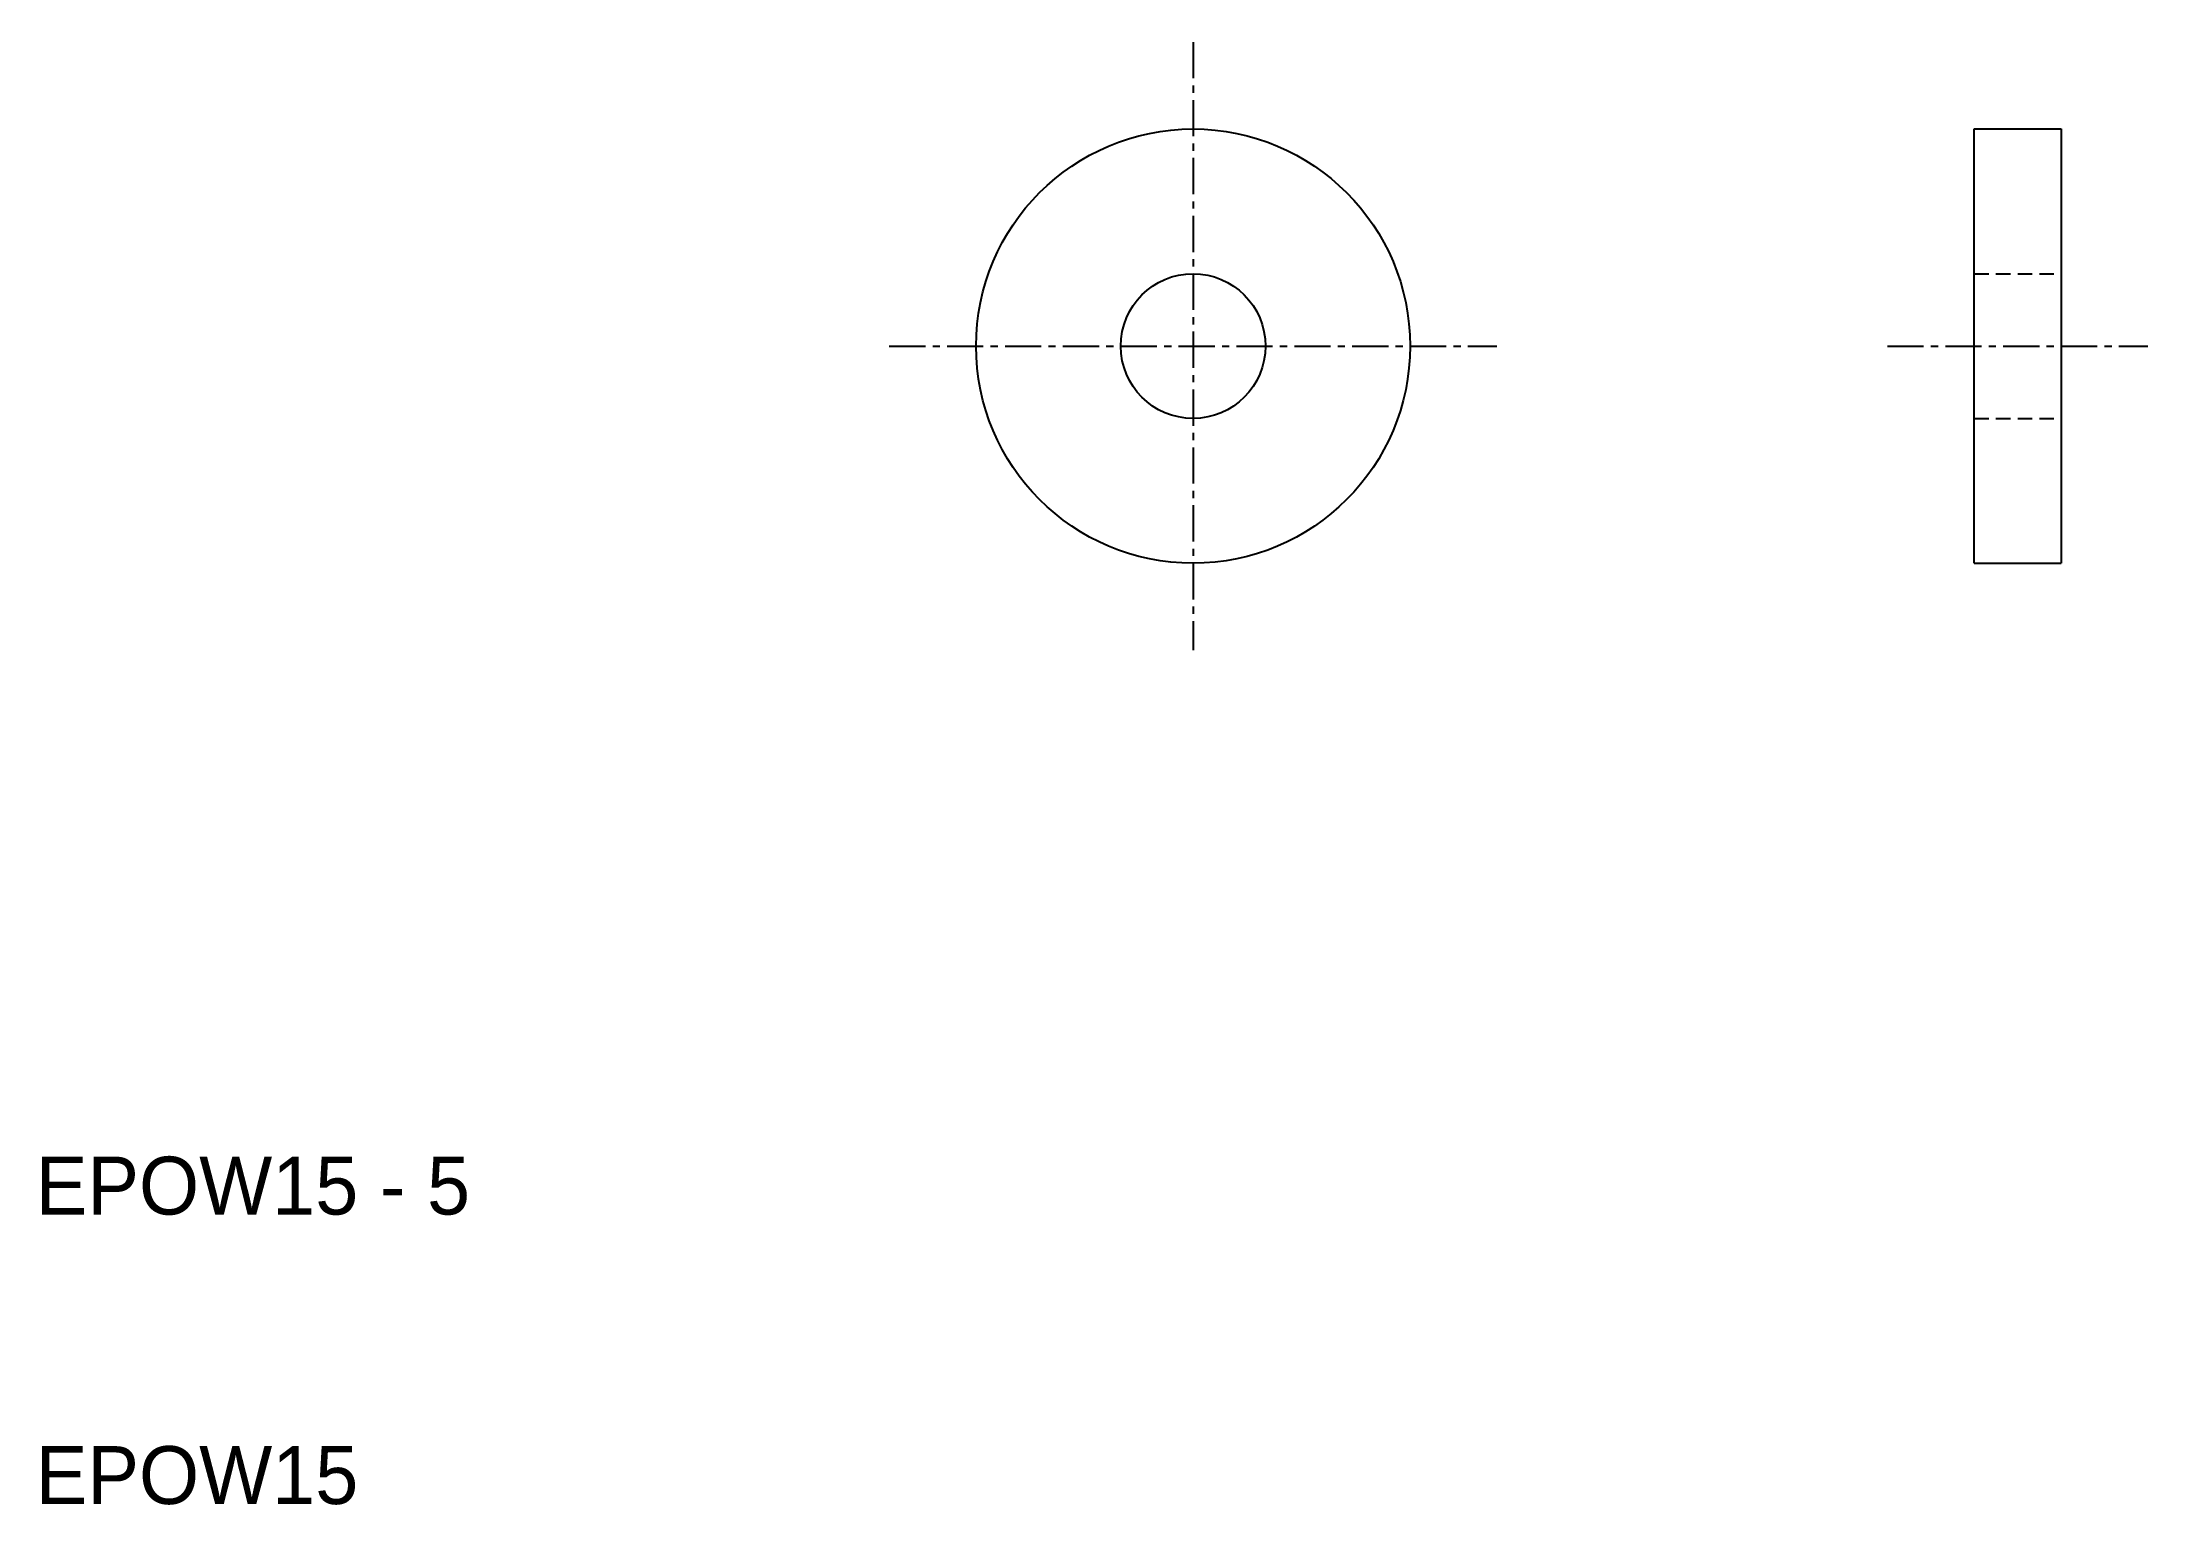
# Model space of a CAD drawing. Extents: x 10.2 to 83, y 10 to 60.5.
import ezdxf

# ---------------------------------------------------------------- set-up
doc = ezdxf.new("R2010")
doc.units = 0
doc.linetypes.add('CENTER', pattern=[2, 1.25, -0.25, 0.25, -0.25])
doc.linetypes.add('DASHED', pattern=[0.75, 0.5, -0.25])
doc.layers.get('0').update_dxf_attribs({"linetype": 'CONTINUOUS'})
doc.layers.add('CENTER', color=1, linetype='CENTER')

msp = doc.modelspace()

# ---------------------------------------------------------------- linework, layer by layer
at = {"color": 7, "linetype": 'CONTINUOUS'}
for p, q in [((77, 57.5), (80, 57.5)), ((77, 42.5), (77, 57.5)), ((80, 57.5), (80, 42.5)), ((77, 42.5), (80, 42.5))]:
    msp.add_line(p, q, dxfattribs=at)
at = {"color": 3, "linetype": 'DASHED'}
for p, q in [((77, 52.5), (80, 52.5)), ((77, 47.5), (80, 47.5))]:
    msp.add_line(p, q, dxfattribs=at)
at = {"color": 7, "linetype": 'CONTINUOUS'}
for radius in [7.5, 2.5]:
    msp.add_circle((50, 50), radius, dxfattribs=at)
at = {"layer": 'CENTER', "color": 1, "linetype": 'CENTER'}
for p, q in [((50, 60.5), (50, 39.5)), ((39.5, 50), (60.5, 50)), ((74, 50), (83, 50))]:
    msp.add_line(p, q, dxfattribs=at)

# ---------------------------------------------------------------- texts
at = {"color": 7, "linetype": 'CONTINUOUS'}
for s, p in [('EPOW15 - 5', (10, 20)), ('EPOW15', (10, 10))]:
    msp.add_text(s, height=2, dxfattribs=at).set_placement(p)

doc.saveas('drawing.dxf')
